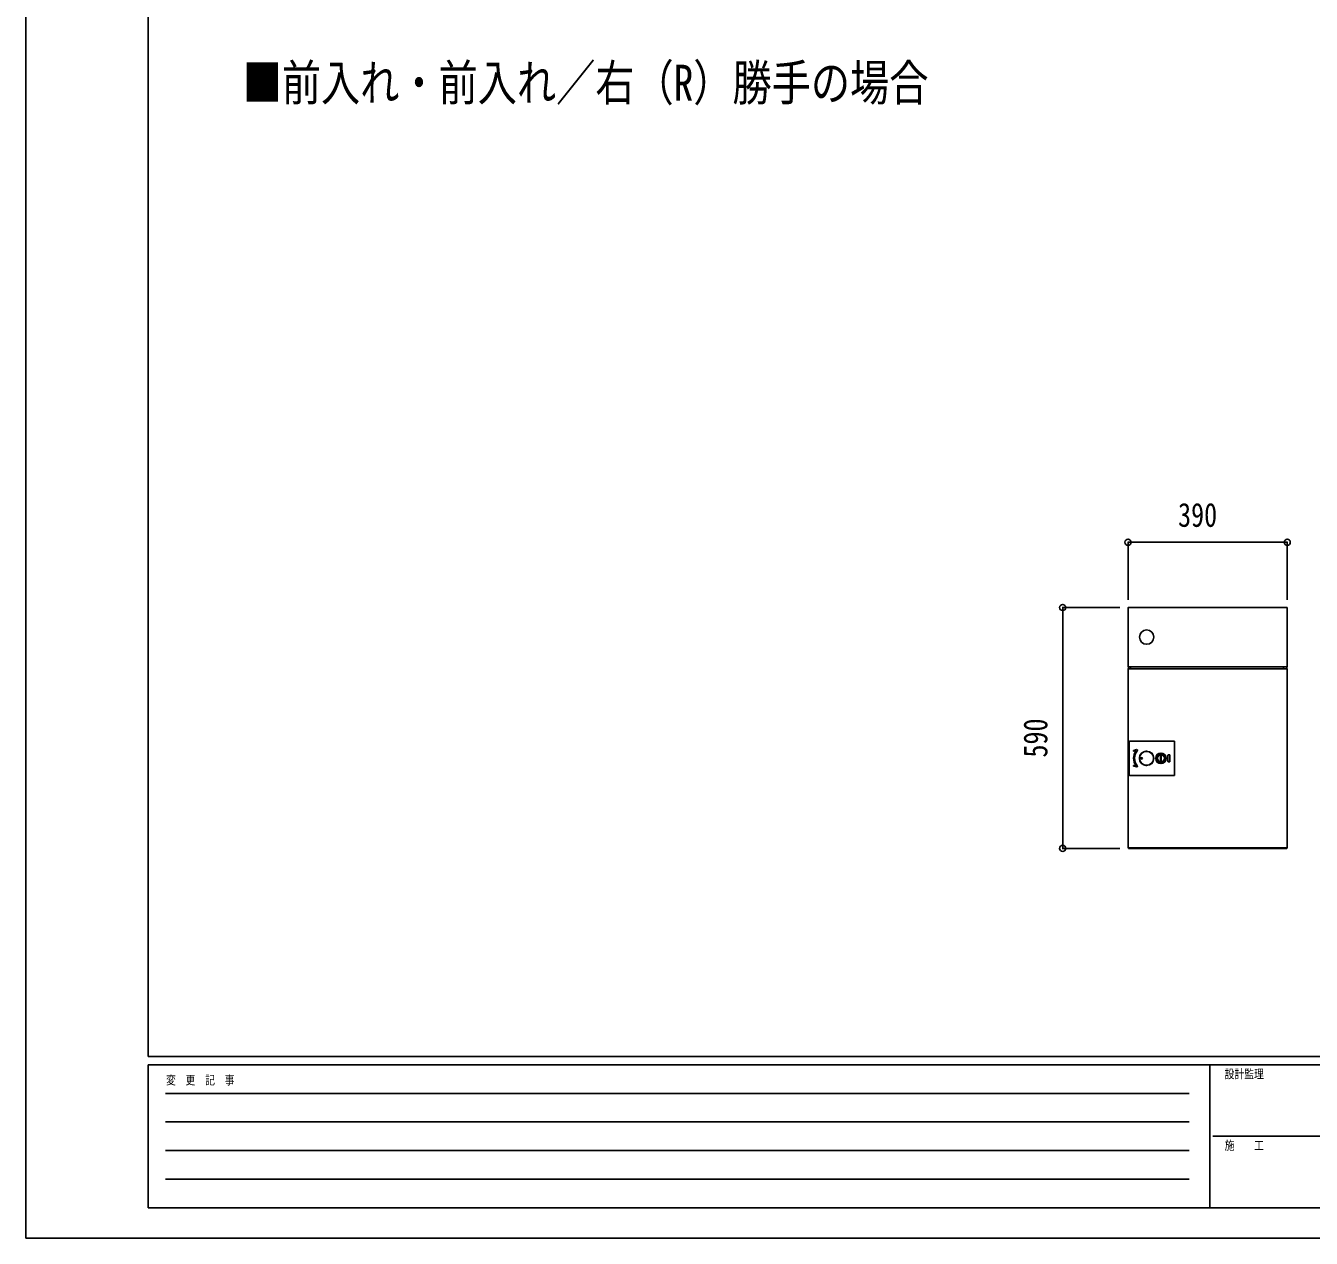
# Model space of a CAD drawing. Units: millimetres, scale not verified. Extents: x -4205 to 4205, y -2970 to 2970.
# Drawn here: x -4205 to -1056, y -2970 to 0 of the extents above; entities that cross this region are included whole.
import ezdxf
from ezdxf.enums import TextEntityAlignment as Align

# ---------------------------------------------------------------- set-up
doc = ezdxf.new("R2010")
doc.units = ezdxf.units.MM
doc.header["$LTSCALE"] = 16
for name, color, linetype in [('0-1_USER1', 3, 'Continuous'), ('0-3_YKK_13', 4, 'Continuous'), ('0-4_YKK_D', 6, 'Continuous'), ('0-5_YKK_ZWAK', 7, 'Continuous')]:
    doc.layers.add(name, color=color, linetype=linetype)
doc.styles.add('ＭＳ ゴシック', font='')
doc.styles.get('ＭＳ ゴシック').set_extended_font_data('MS Gothic')

msp = doc.modelspace()

# ---------------------------------------------------------------- linework, layer by layer
at = {"layer": '0-3_YKK_13'}
for p, q in [((-1504.98, -1425.8), (-1504.98, -1425)), ((-1504.97, -1425.8), (-1504.98, -1425.8)), ((-1504.98, -1426.6), (-1504.98, -1425.9)), ((-1504.98, -1426.6), (-1504.98, -1438.1)), ((-1504.48, -1426.1), (-1504.39, -1426.1)), ((-1504.39, -1426), (-1504.39, -1569)), ((-1503.59, -1426), (-1504.39, -1426)), ((-1503.98, -1425.1), (-1504.18, -1425.1)), ((-1503.98, -1425.9), (-1504.18, -1425.9)), ((-1504.18, -1426), (-1504.18, -1425.9)), ((-1503.98, -1425.9), (-1503.98, -1426)), ((-1503.59, -1425.8), (-1503.59, -1425)), ((-1503.59, -1425.8), (-1503.59, -1426)), ((-1115.78, -1425.8), (-1115.78, -1425)), ((-1115.48, -1425), (-1115.78, -1425)), ((-1115.78, -1425.8), (-1115.78, -1426)), ((-1115.48, -1425.8), (-1115.78, -1425.8)), ((-1114.98, -1426), (-1115.78, -1426)), ((-1115.48, -1425), (-1114.98, -1425)), ((-1114.98, -1425.8), (-1115.48, -1425.8)), ((-1114.99, -1425.8), (-1114.98, -1425.9)), ((-1114.98, -1425), (-1114.98, -1425.8)), ((-1114.98, -1425.9), (-1114.98, -1426)), ((-1504.98, -1570), (-1504.98, -1569.2)), ((-1504.98, -1569.2), (-1504.18, -1569.2)), ((-1504.18, -1570), (-1504.98, -1570)), ((-1503.59, -1569), (-1504.39, -1569)), ((-1504.18, -1569), (-1504.18, -1575)), ((-1503.59, -1569.2), (-1503.59, -1569)), ((-1503.59, -1569.2), (-1503.59, -1570)), ((-1115.78, -1570), (-1503.59, -1570)), ((-1499.28, -1575), (-1499.28, -1570)), ((-1124.18, -1570), (-1124.18, -1575)), ((-1115.78, -1569.2), (-1115.78, -1569)), ((-1115.78, -1569.2), (-1115.78, -1570)), ((-1115.48, -1569.2), (-1115.78, -1569.2)), ((-1115.48, -1570), (-1115.78, -1570)), ((-1115.78, -1570), (-1115.78, -1575)), ((-1115.48, -1569.2), (-1114.98, -1569.2)), ((-1504.48, -1575.8), (-1504.98, -1575.8)), ((-1504.18, -1576), (-1504.98, -1576)), ((-1504.98, -1576), (-1504.98, -2012.9)), ((-1504.48, -1575), (-1504.18, -1575)), ((-1504.48, -1575.8), (-1504.18, -1575.8)), ((-1504.18, -1575), (-1115.78, -1575)), ((-1504.18, -1575.8), (-1504.18, -1575)), ((-1504.18, -1575.8), (-1504.18, -1576)), ((-1115.78, -1575.8), (-1115.78, -1575)), ((-1115.48, -1575), (-1115.78, -1575)), ((-1115.78, -1575.8), (-1115.78, -1576)), ((-1115.48, -1575.8), (-1115.78, -1575.8)), ((-1114.98, -1576), (-1115.78, -1576)), ((-1115.48, -1575), (-1114.98, -1575)), ((-1114.98, -1575.8), (-1115.48, -1575.8)), ((-1114.98, -1575), (-1114.98, -1575.8)), ((-1501.98, -1835.4), (-1501.98, -1753.4)), ((-1500.98, -1752.4), (-1391.98, -1752.4)), ((-1390.98, -1753.4), (-1390.98, -1835.4)), ((-1484.04, -1773.2), (-1490.83, -1774.9)), ((-1490.22, -1777.32), (-1486.26, -1776.33)), ((-1425.51, -1800.9), (-1425.52, -1787.9)), ((-1425.52, -1787.9), (-1423.52, -1787.9)), ((-1423.51, -1800.9), (-1423.52, -1787.9)), ((-1407.52, -1786.65), (-1407.52, -1802.15)), ((-1407.42, -1786.75), (-1407.42, -1802.05)), ((-1403.02, -1786.15), (-1407.02, -1786.15)), ((-1403.12, -1786.25), (-1406.92, -1786.25)), ((-1402.62, -1786.75), (-1402.62, -1802.05)), ((-1402.52, -1786.65), (-1402.52, -1802.15)), ((-1490.83, -1813.9), (-1484.04, -1815.6)), ((-1486.26, -1812.47), (-1490.22, -1811.48)), ((-1425.51, -1800.9), (-1423.51, -1800.9)), ((-1407.02, -1802.65), (-1403.02, -1802.65)), ((-1406.92, -1802.55), (-1403.12, -1802.55)), ((-1391.98, -1836.4), (-1500.98, -1836.4)), ((-1504.18, -2012.9), (-1504.98, -2012.9)), ((-1504.48, -2013.9), (-1504.98, -2013.9)), ((-1504.48, -2013.1), (-1504.18, -2013.1)), ((-1504.48, -2013.9), (-1504.18, -2013.9)), ((-1504.18, -2013.1), (-1504.18, -2012.9)), ((-1504.18, -2013.1), (-1504.18, -2013.9)), ((-1115.78, -2013.9), (-1504.18, -2013.9)), ((-1504.18, -2013.9), (-1504.18, -2015)), ((-1504.18, -2015), (-1503.38, -2015)), ((-1503.38, -2015), (-1493.88, -2015)), ((-1493.28, -2015), (-1493.88, -2015)), ((-1493.38, -2014.5), (-1493.38, -2013.9)), ((-1493.28, -2014.2), (-1493.38, -2014.2)), ((-1493.28, -2014.2), (-1493.28, -2013.9)), ((-1493.28, -2015), (-1493.28, -2014.2)), ((-1124.18, -2015), (-1493.28, -2015)), ((-1124.18, -2013.9), (-1124.18, -2014.2)), ((-1124.18, -2014.2), (-1124.18, -2015)), ((-1124.08, -2014.2), (-1124.18, -2014.2)), ((-1123.58, -2015), (-1124.18, -2015)), ((-1124.08, -2014.5), (-1124.08, -2013.9)), ((-1116.58, -2015), (-1123.58, -2015)), ((-1115.78, -2013.1), (-1115.78, -2012.9)), ((-1115.78, -2013.1), (-1115.78, -2013.9)), ((-1115.48, -2013.1), (-1115.78, -2013.1)), ((-1115.48, -2013.9), (-1115.78, -2013.9)), ((-1115.48, -2013.1), (-1114.98, -2013.1)), ((-1114.98, -2013.9), (-1115.48, -2013.9)), ((-1114.98, -2013.1), (-1114.98, -2013.9))]:
    msp.add_line(p, q, dxfattribs=at)
for points in [[(-1504.98, -1425), (-1503.98, -1425), (-1503.59, -1425), (-1115.78, -1425)], [(-1504.39, -1440.1), (-1504.98, -1440.1), (-1504.98, -1438.1)], [(-1504.39, -1569), (-1504.98, -1569), (-1504.98, -1440.1)], [(-1503.59, -1425.1), (-1503.98, -1425.1), (-1503.98, -1425.9)], [(-1114.98, -1426), (-1114.98, -1569), (-1115.78, -1569)], [(-1114.98, -1569.2), (-1114.98, -1570), (-1115.48, -1570)], [(-1504.98, -1575.8), (-1504.98, -1575), (-1504.48, -1575)], [(-1114.98, -1576), (-1114.98, -2012.9), (-1115.78, -2012.9)], [(-1460.7, -1811.68), (-1461.51, -1811.61), (-1462.33, -1811.49), (-1463.13, -1811.34), (-1463.93, -1811.15), (-1464.72, -1810.92), (-1465.49, -1810.66), (-1466.25, -1810.37), (-1466.98, -1810.04), (-1467.7, -1809.67), (-1468.41, -1809.27), (-1469.09, -1808.84), (-1469.76, -1808.38), (-1470.41, -1807.88), (-1471.03, -1807.36), (-1471.62, -1806.81), (-1472.19, -1806.23), (-1472.73, -1805.62), (-1473.24, -1804.99), (-1473.72, -1804.34), (-1474.17, -1803.66), (-1474.59, -1802.96), (-1474.98, -1802.24), (-1475.33, -1801.51), (-1475.64, -1800.77), (-1475.92, -1800.01), (-1476.17, -1799.23), (-1476.38, -1798.44), (-1476.55, -1797.64), (-1476.68, -1796.84), (-1476.78, -1796.03), (-1476.83, -1795.23), (-1476.85, -1794.41), (-1476.83, -1793.6), (-1476.78, -1792.78), (-1476.68, -1791.97), (-1476.55, -1791.16), (-1476.38, -1790.36), (-1476.17, -1789.58), (-1475.93, -1788.81)], [(-1460.9, -1811.49), (-1461.7, -1811.41), (-1462.5, -1811.29), (-1463.28, -1811.13), (-1464.06, -1810.93), (-1464.83, -1810.7), (-1465.59, -1810.43), (-1466.32, -1810.13), (-1467.04, -1809.8), (-1467.74, -1809.44), (-1468.42, -1809.04), (-1469.09, -1808.61), (-1469.74, -1808.15), (-1470.37, -1807.66), (-1470.97, -1807.14), (-1471.55, -1806.59), (-1472.1, -1806.02), (-1472.62, -1805.43), (-1473.12, -1804.8), (-1473.59, -1804.16), (-1474.03, -1803.49), (-1474.44, -1802.8), (-1474.81, -1802.1), (-1475.15, -1801.38), (-1475.46, -1800.65), (-1475.73, -1799.9), (-1475.97, -1799.14), (-1476.17, -1798.36), (-1476.34, -1797.58), (-1476.47, -1796.79), (-1476.56, -1796), (-1476.62, -1795.21), (-1476.64, -1794.41), (-1476.62, -1793.61), (-1476.56, -1792.81), (-1476.47, -1792.02), (-1476.34, -1791.23), (-1476.18, -1790.45), (-1475.98, -1789.68), (-1475.74, -1788.93)], [(-1475.93, -1788.81), (-1475.65, -1788.05), (-1475.33, -1787.3), (-1474.98, -1786.56), (-1474.59, -1785.84), (-1474.17, -1785.14), (-1473.72, -1784.47), (-1473.25, -1783.82), (-1472.74, -1783.19), (-1472.2, -1782.58), (-1471.63, -1782), (-1471.03, -1781.44), (-1470.41, -1780.92), (-1469.77, -1780.42), (-1469.1, -1779.96), (-1468.42, -1779.53), (-1467.72, -1779.14), (-1466.99, -1778.77), (-1466.25, -1778.44), (-1465.49, -1778.14), (-1464.72, -1777.88), (-1463.93, -1777.65), (-1463.13, -1777.46), (-1462.33, -1777.31), (-1461.51, -1777.19), (-1460.7, -1777.12)], [(-1475.74, -1788.93), (-1475.47, -1788.18), (-1475.16, -1787.44), (-1474.82, -1786.72), (-1474.44, -1786.01), (-1474.03, -1785.32), (-1473.59, -1784.65), (-1473.12, -1784), (-1472.63, -1783.38), (-1472.1, -1782.78), (-1471.55, -1782.21), (-1470.98, -1781.67), (-1470.37, -1781.15), (-1469.74, -1780.65), (-1469.09, -1780.19), (-1468.43, -1779.76), (-1467.74, -1779.37), (-1467.04, -1779), (-1466.32, -1778.67), (-1465.59, -1778.37), (-1464.83, -1778.1), (-1464.06, -1777.87), (-1463.28, -1777.67), (-1462.5, -1777.51), (-1461.7, -1777.39), (-1460.9, -1777.31)], [(-1461.9, -1777.42), (-1461.7, -1777.39), (-1461.5, -1777.37), (-1461.3, -1777.35), (-1461.1, -1777.33), (-1460.9, -1777.31)], [(-1504.98, -2013.9), (-1504.98, -2013.1), (-1504.48, -2013.1)], [(-1115.78, -2013.9), (-1115.78, -2015), (-1116.58, -2015)]]:
    msp.add_lwpolyline(points, dxfattribs=at)
for centre, radius in [((-1459.48, -1497.5), 17.5), ((-1459.48, -1794.4), 17.68), ((-1459.52, -1794.4), 17.5), ((-1459.52, -1794.4), 17.11), ((-1471.48, -1794.4), 1.75), ((-1424.52, -1794.4), 12.75), ((-1424.48, -1794.4), 12.75), ((-1424.48, -1794.4), 12.75), ((-1424.52, -1794.4), 12.5), ((-1424.52, -1794.4), 11), ((-1424.52, -1794.4), 8.5)]:
    msp.add_circle(centre, radius, dxfattribs=at)
for centre, radius, start, end in [((-1504.18, -1425.9), 0.8, 90, 180), ((-1504.48, -1426.6), 0.5, 90, 180), ((-1502.98, -1438.1), 2, 180, 224.99409), ((-1500.98, -1753.4), 1, 90, 180), ((-1391.98, -1753.4), 1, 0, 90), ((-1490.53, -1776.11), 1.25, 104, 284), ((-1459.52, -1794.4), 31.75, 146.31167, 213.68833), ((-1459.52, -1794.4), 29.25, 141.02124, 218.97876), ((-1486.18, -1776.62), 0.3, 326.31167, 104), ((-1483.61, -1774.9), 1.75, 321.02124, 104), ((-1438.2, -1801.22), 32.97, 133.02751, 133.50945), ((-1407.02, -1786.65), 0.5, 90, 180), ((-1406.92, -1786.75), 0.5, 90, 180), ((-1403.12, -1786.75), 0.5, 0, 90), ((-1403.02, -1786.65), 0.5, 0, 90), ((-1490.53, -1812.69), 1.25, 76, 256), ((-1486.18, -1812.18), 0.3, 256, 33.68833), ((-1483.61, -1813.9), 1.75, 256, 38.97876), ((-1438.2, -1787.58), 32.97, 226.49055, 226.97249), ((-1407.02, -1802.15), 0.5, 180, 270), ((-1406.92, -1802.05), 0.5, 180, 270), ((-1403.12, -1802.05), 0.5, 270, 0), ((-1403.02, -1802.15), 0.5, 270, 0), ((-1500.98, -1835.4), 1, 180, 270), ((-1391.98, -1835.4), 1, 270, 0), ((-1493.88, -2014.5), 0.5, 270, 0), ((-1123.58, -2014.5), 0.5, 180, 270)]:
    msp.add_arc(centre, radius, start, end, dxfattribs=at)
at = {"layer": '0-4_YKK_D'}
for p, q in [((-1504.98, -1406), (-1504.98, -1264)), ((-1504.98, -1265), (-1114.98, -1265)), ((-1114.98, -1406), (-1114.98, -1264)), ((-1524.98, -1425), (-1665.98, -1425)), ((-1664.98, -2015), (-1664.98, -1425)), ((-1524.98, -2015), (-1665.98, -2015))]:
    msp.add_line(p, q, dxfattribs=at)
for centre in [(-1504.98, -1265), (-1114.98, -1265), (-1664.98, -1425), (-1664.98, -2015)]:
    msp.add_circle(centre, 7.5, dxfattribs=at)
at = {"layer": '0-5_YKK_ZWAK'}
for p, q in [((-3904.98, -2525), (-3904.98, 2775)), ((3895.02, -2525), (-3904.98, -2525)), ((-1304.98, -2545), (-3904.98, -2545)), ((-3904.98, -2895), (-3904.98, -2545)), ((-1304.98, -2545), (-1304.98, -2895)), ((-4.98, -2545), (-1304.98, -2545)), ((-3862.48, -2615), (-1354.98, -2615)), ((-3862.48, -2685), (-1354.98, -2685)), ((-1297.48, -2720), (-4.98, -2720)), ((-3862.48, -2755), (-1354.98, -2755)), ((-3862.48, -2825), (-1354.98, -2825)), ((-3904.98, -2895), (-1304.98, -2895)), ((-1304.98, -2895), (-4.98, -2895))]:
    msp.add_line(p, q, dxfattribs=at)
msp.add_lwpolyline([(-4205, -2970), (4205, -2970), (4205, 2970), (-4205, 2970)], close=True, dxfattribs=at)

# ---------------------------------------------------------------- texts
at = {"layer": '0-1_USER1', "style": 'ＭＳ ゴシック', "width": 0.8}
msp.add_text('■前入れ・前入れ／右（R）勝手の場合', height=87.98, dxfattribs=at).set_placement((-3673.8, -210), align=Align.BOTTOM_LEFT)
at = {"layer": '0-4_YKK_D', "style": 'ＭＳ ゴシック', "width": 0.8}
msp.add_text('390', height=58.65, dxfattribs=at).set_placement((-1382.51, -1245), align=Align.BOTTOM_LEFT)
msp.add_text('590', height=58.65, rotation=90, dxfattribs=at).set_placement((-1684.98, -1792.53), align=Align.BOTTOM_LEFT)
at = {"layer": '0-5_YKK_ZWAK', "style": 'ＭＳ ゴシック', "width": 0.8}
for s, p in [('変  更  記  事', (-3861.31, -2600)), ('設計監理', (-1268.31, -2585)), ('施\u3000\u3000工', (-1268.31, -2760))]:
    msp.add_text(s, height=21.99, dxfattribs=at).set_placement(p, align=Align.BOTTOM_LEFT)

doc.saveas('drawing.dxf')
